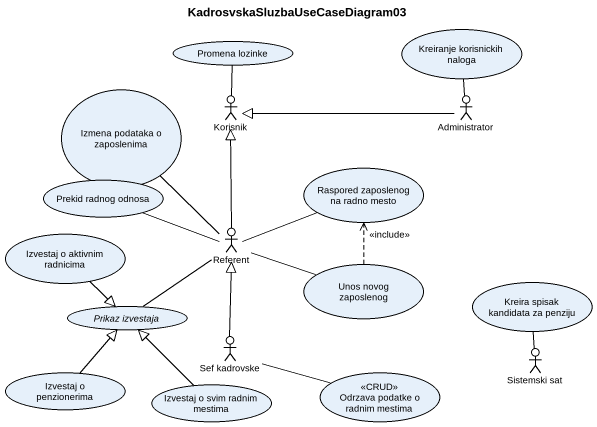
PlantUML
@startuml
title KadrosvskaSluzbaUseCaseDiagram03
usecase "Promena lozinke" as Promena_lozinke
usecase "Kreiranje korisnickih naloga" as Kreiranje_korisnickih_naloga
usecase "Izmena podataka o zaposlenima" as Izmena_podataka_o
actor Korisnik
actor Administrator
usecase "Raspored zaposlenog na radno mesto" as Raspored_zaposlenog_na
usecase "Prekid radnog odnosa" as Prekid_radnog_odnosa
usecase "Izvestaj o aktivnim radnicima" as Izvestaj_o_aktivnim
actor Referent
usecase "Unos novog zaposlenog" as Unos_novog_zaposlenog
usecase "Kreira spisak kandidata za penziju" as Kreira_spisak_kandidata_za
usecase "Prikaz izvestaja" as Prikaz_izvestaja
actor "Sef kadrovske" as Sef_kadrovske
actor "Sistemski sat" as Sistemski_sat
usecase "Izvestaj o penzionerima" as Izvestaj_o_penzionerima
usecase "Izvestaj o svim radnim mestima" as Izvestaj_o_svim_radnim
usecase "Odrzava podatke o radnim mestima" as Odrzava_podatke_o_radnim <<CRUD>>
Korisnik -up- Promena_lozinke
Administrator -up- Kreiranje_korisnickih_naloga
Administrator -left-|> Korisnik
Izvestaj_o_aktivnim --|> Prikaz_izvestaja
Referent -up- Izmena_podataka_o
Referent -up-|> Korisnik
Referent -right- Raspored_zaposlenog_na
Referent -left- Prekid_radnog_odnosa
Referent -right- Unos_novog_zaposlenog
Referent -- Prikaz_izvestaja
Unos_novog_zaposlenog .up.> Raspored_zaposlenog_na : <<include>>
Sef_kadrovske -up-|> Referent
Sef_kadrovske -right- Odrzava_podatke_o_radnim
Sistemski_sat -up- Kreira_spisak_kandidata_za
Izvestaj_o_penzionerima -up-|> Prikaz_izvestaja
Izvestaj_o_svim_radnim -up-|> Prikaz_izvestaja
@enduml
